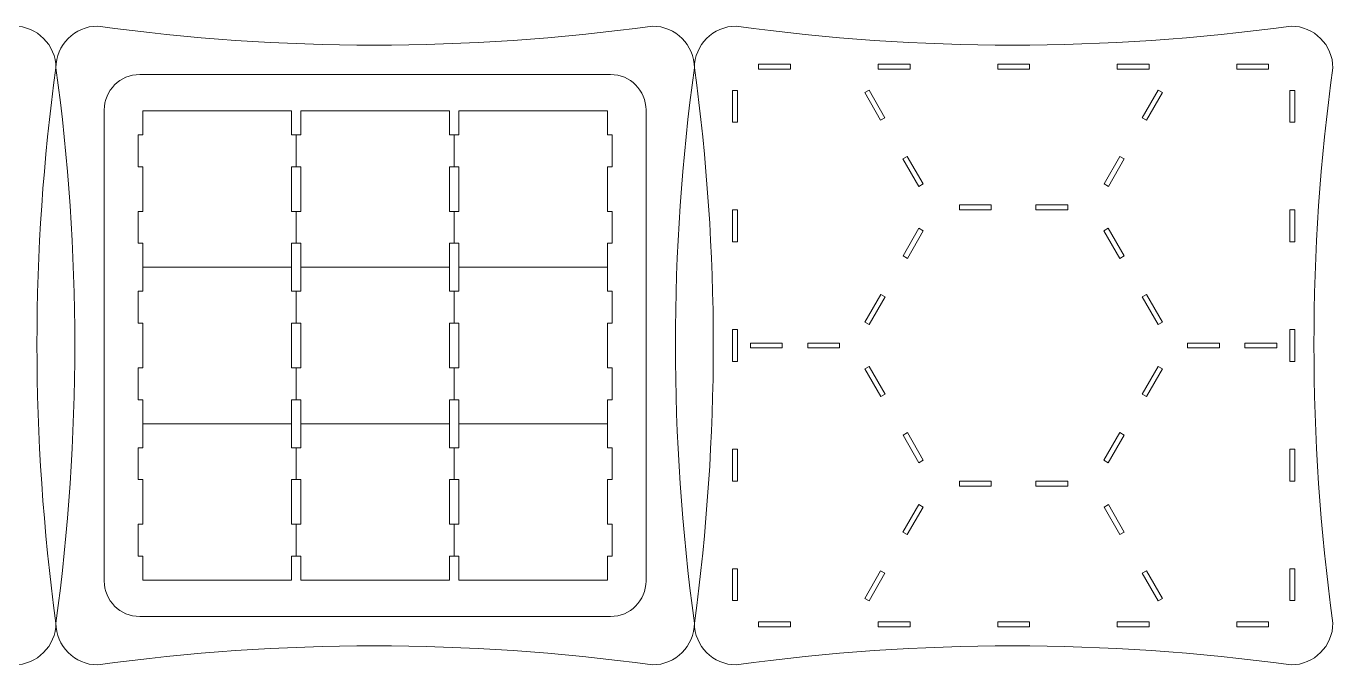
# Model space of a CAD drawing. Header units: millimetres. Extents: x -1689 to 1282, y -352 to 737.
# Drawn here: x 593 to 1207, y 437 to 737 of the extents above; entities that cross this region are included whole.
import ezdxf

# ---------------------------------------------------------------- set-up
doc = ezdxf.new("R2010")
doc.units = ezdxf.units.MM
doc.header["$MEASUREMENT"] = 0
doc.layers.add('layer 1', color=7, linetype='Continuous')

msp = doc.modelspace()

# ---------------------------------------------------------------- linework, layer by layer
at = {"layer": 'layer 1', "color": 240, "lineweight": 18}
for points, knots in [([(327.0365, 737.193), (413.274, 725.3298), (500.1807, 725.3298), (587.7557, 737.1929), (587.7557, 737.1929), (598.5574, 737.1929), (607.3949, 728.3561), (607.3964, 717.553), (607.3964, 717.553), (595.5333, 631.3161), (595.5332, 544.4103), (607.396, 456.8353), (607.396, 456.8353), (607.396, 446.0316), (598.5589, 437.194), (587.7563, 437.193), (587.7563, 437.193), (500.1812, 449.0561), (413.2751, 449.0562), (327.0379, 437.1932), (327.0379, 437.1932), (316.2343, 437.1932), (307.3964, 446.0311), (307.3964, 456.8331), (307.3964, 456.8331), (319.2596, 544.4088), (319.2596, 631.3154), (307.3964, 717.553), (307.3964, 717.553), (307.3964, 728.3549), (316.2343, 737.1929), (327.0365, 737.193)], [0, 0, 0, 0, 0.11111111, 0.11111111, 0.11111111, 0.11111111, 0.22222222, 0.22222222, 0.22222222, 0.22222222, 0.33333333, 0.33333333, 0.33333333, 0.33333333, 0.44444444, 0.44444444, 0.44444444, 0.44444444, 0.55555556, 0.55555556, 0.55555556, 0.55555556, 0.66666667, 0.66666667, 0.66666667, 0.66666667, 0.77777778, 0.77777778, 0.77777778, 0.77777778, 1, 1, 1, 1]), ([(627.0362, 737.193), (713.2738, 725.3298), (800.1804, 725.3298), (887.7554, 737.1929), (887.7554, 737.1929), (898.5572, 737.1929), (907.3946, 728.3562), (907.3961, 717.553), (907.3961, 717.553), (895.533, 631.3161), (895.5329, 544.4103), (907.3958, 456.8353), (907.3958, 456.8353), (907.3958, 446.0316), (898.5586, 437.194), (887.7561, 437.193), (887.7561, 437.193), (800.1809, 449.0561), (713.2748, 449.0562), (627.0377, 437.1932), (627.0377, 437.1932), (616.2341, 437.1932), (607.3961, 446.0312), (607.3961, 456.8331), (607.3961, 456.8331), (619.2593, 544.4088), (619.2593, 631.3154), (607.3961, 717.553), (607.3961, 717.553), (607.3961, 728.355), (616.2341, 737.1929), (627.0362, 737.193)], [0, 0, 0, 0, 0.11111111, 0.11111111, 0.11111111, 0.11111111, 0.22222222, 0.22222222, 0.22222222, 0.22222222, 0.33333333, 0.33333333, 0.33333333, 0.33333333, 0.44444444, 0.44444444, 0.44444444, 0.44444444, 0.55555556, 0.55555556, 0.55555556, 0.55555556, 0.66666667, 0.66666667, 0.66666667, 0.66666667, 0.77777778, 0.77777778, 0.77777778, 0.77777778, 1, 1, 1, 1]), ([(927.0359, 737.193), (1013.2735, 725.3298), (1100.1801, 725.3298), (1187.7551, 737.1929), (1187.7551, 737.1929), (1198.5569, 737.1929), (1207.3943, 728.3561), (1207.3958, 717.553), (1207.3958, 717.553), (1195.5327, 631.3161), (1195.5326, 544.4103), (1207.3955, 456.8352), (1207.3955, 456.8352), (1207.3955, 446.0316), (1198.5583, 437.194), (1187.7558, 437.193), (1187.7558, 437.193), (1100.1806, 449.0561), (1013.2745, 449.0562), (927.0374, 437.1932), (927.0374, 437.1932), (916.2338, 437.1932), (907.3958, 446.0311), (907.3958, 456.8331), (907.3958, 456.8331), (919.259, 544.4088), (919.259, 631.3154), (907.3958, 717.553), (907.3958, 717.553), (907.3958, 728.3549), (916.2338, 737.1929), (927.0359, 737.193)], [0, 0, 0, 0, 0.11111111, 0.11111111, 0.11111111, 0.11111111, 0.22222222, 0.22222222, 0.22222222, 0.22222222, 0.33333333, 0.33333333, 0.33333333, 0.33333333, 0.44444444, 0.44444444, 0.44444444, 0.44444444, 0.55555556, 0.55555556, 0.55555556, 0.55555556, 0.66666667, 0.66666667, 0.66666667, 0.66666667, 0.77777778, 0.77777778, 0.77777778, 0.77777778, 1, 1, 1, 1]), ([(937.5923, 717.0052), (937.5923, 717.0052), (952.5677, 717.0052), (952.5677, 717.0052), (952.5677, 717.0052), (952.5677, 717.0052), (952.5677, 719.3513), (952.5677, 719.3513), (952.5677, 719.3513), (952.5677, 719.3513), (937.5923, 719.3513), (937.5923, 719.3513), (937.5923, 719.3513), (937.5923, 719.3513), (937.5923, 717.0052), (937.5923, 717.0052)], [0, 0, 0, 0, 0.2, 0.2, 0.2, 0.2, 0.4, 0.4, 0.4, 0.4, 0.6, 0.6, 0.6, 0.6, 1, 1, 1, 1]), ([(993.7502, 717.0052), (993.7502, 717.0052), (1008.7256, 717.0052), (1008.7256, 717.0052), (1008.7256, 717.0052), (1008.7256, 717.0052), (1008.7256, 719.3513), (1008.7256, 719.3513), (1008.7256, 719.3513), (1008.7256, 719.3513), (993.7502, 719.3513), (993.7502, 719.3513), (993.7502, 719.3513), (993.7502, 719.3513), (993.7502, 717.0052), (993.7502, 717.0052)], [0, 0, 0, 0, 0.2, 0.2, 0.2, 0.2, 0.4, 0.4, 0.4, 0.4, 0.6, 0.6, 0.6, 0.6, 1, 1, 1, 1]), ([(1049.9081, 717.0052), (1049.9081, 717.0052), (1064.8836, 717.0052), (1064.8836, 717.0052), (1064.8836, 717.0052), (1064.8836, 717.0052), (1064.8836, 719.3513), (1064.8836, 719.3513), (1064.8836, 719.3513), (1064.8836, 719.3513), (1049.9081, 719.3513), (1049.9081, 719.3513), (1049.9081, 719.3513), (1049.9081, 719.3513), (1049.9081, 717.0052), (1049.9081, 717.0052)], [0, 0, 0, 0, 0.2, 0.2, 0.2, 0.2, 0.4, 0.4, 0.4, 0.4, 0.6, 0.6, 0.6, 0.6, 1, 1, 1, 1]), ([(1106.0661, 717.0052), (1106.0661, 717.0052), (1121.0415, 717.0052), (1121.0415, 717.0052), (1121.0415, 717.0052), (1121.0415, 717.0052), (1121.0415, 719.3513), (1121.0415, 719.3513), (1121.0415, 719.3513), (1121.0415, 719.3513), (1106.0661, 719.3513), (1106.0661, 719.3513), (1106.0661, 719.3513), (1106.0661, 719.3513), (1106.0661, 717.0052), (1106.0661, 717.0052)], [0, 0, 0, 0, 0.2, 0.2, 0.2, 0.2, 0.4, 0.4, 0.4, 0.4, 0.6, 0.6, 0.6, 0.6, 1, 1, 1, 1]), ([(1162.224, 717.0052), (1162.224, 717.0052), (1177.1994, 717.0052), (1177.1994, 717.0052), (1177.1994, 717.0052), (1177.1994, 717.0052), (1177.1994, 719.3513), (1177.1994, 719.3513), (1177.1994, 719.3513), (1177.1994, 719.3513), (1162.224, 719.3513), (1162.224, 719.3513), (1162.224, 719.3513), (1162.224, 719.3513), (1162.224, 717.0052), (1162.224, 717.0052)], [0, 0, 0, 0, 0.2, 0.2, 0.2, 0.2, 0.4, 0.4, 0.4, 0.4, 0.6, 0.6, 0.6, 0.6, 1, 1, 1, 1]), ([(927.5837, 692.0212), (927.5837, 692.0212), (927.5837, 706.9966), (927.5837, 706.9966), (927.5837, 706.9966), (927.5837, 706.9966), (925.2375, 706.9966), (925.2375, 706.9966), (925.2375, 706.9966), (925.2375, 706.9966), (925.2375, 692.0212), (925.2375, 692.0212), (925.2375, 692.0212), (925.2375, 692.0212), (927.5837, 692.0212), (927.5837, 692.0212)], [0, 0, 0, 0, 0.2, 0.2, 0.2, 0.2, 0.4, 0.4, 0.4, 0.4, 0.6, 0.6, 0.6, 0.6, 1, 1, 1, 1]), ([(994.9227, 693.0084), (994.9227, 693.0084), (987.435, 705.9775), (987.435, 705.9775), (987.435, 705.9775), (987.435, 705.9775), (989.4669, 707.1504), (989.4669, 707.1504), (989.4669, 707.1504), (989.4669, 707.1504), (996.9545, 694.1814), (996.9545, 694.1814), (996.9545, 694.1814), (996.9545, 694.1814), (994.9227, 693.0084), (994.9227, 693.0084)], [0, 0, 0, 0, 0.2, 0.2, 0.2, 0.2, 0.4, 0.4, 0.4, 0.4, 0.6, 0.6, 0.6, 0.6, 1, 1, 1, 1]), ([(1119.8689, 693.0084), (1119.8689, 693.0084), (1127.3566, 705.9775), (1127.3566, 705.9775), (1127.3566, 705.9775), (1127.3566, 705.9775), (1125.3248, 707.1504), (1125.3248, 707.1504), (1125.3248, 707.1504), (1125.3248, 707.1504), (1117.8372, 694.1814), (1117.8372, 694.1814), (1117.8372, 694.1814), (1117.8372, 694.1814), (1119.8689, 693.0084), (1119.8689, 693.0084)], [0, 0, 0, 0, 0.2, 0.2, 0.2, 0.2, 0.4, 0.4, 0.4, 0.4, 0.6, 0.6, 0.6, 0.6, 1, 1, 1, 1]), ([(1189.5541, 692.0212), (1189.5541, 692.0212), (1189.5541, 706.9966), (1189.5541, 706.9966), (1189.5541, 706.9966), (1189.5541, 706.9966), (1187.208, 706.9966), (1187.208, 706.9966), (1187.208, 706.9966), (1187.208, 706.9966), (1187.208, 692.0212), (1187.208, 692.0212), (1187.208, 692.0212), (1187.208, 692.0212), (1189.5541, 692.0212), (1189.5541, 692.0212)], [0, 0, 0, 0, 0.2, 0.2, 0.2, 0.2, 0.4, 0.4, 0.4, 0.4, 0.6, 0.6, 0.6, 0.6, 1, 1, 1, 1]), ([(720.2819, 635.2143), (720.2819, 635.2143), (718.1105, 635.2143), (718.1105, 635.2143), (718.1105, 635.2143), (718.1105, 635.2143), (718.1105, 623.9327), (718.1105, 623.9327), (718.1105, 623.9327), (718.1105, 623.9327), (648.2251, 623.9327), (648.2251, 623.9327), (648.2251, 623.9327), (648.2251, 623.9327), (648.2251, 635.2143), (648.2251, 635.2143), (648.2251, 635.2143), (648.2251, 635.2143), (646.0536, 635.2143), (646.0536, 635.2143), (646.0536, 635.2143), (646.0536, 635.2143), (646.0536, 650.1896), (646.0536, 650.1896), (646.0536, 650.1896), (646.0536, 650.1896), (648.2251, 650.1896), (648.2251, 650.1896), (648.2251, 650.1896), (648.2251, 650.1896), (648.2251, 671.1553), (648.2251, 671.1553), (648.2251, 671.1553), (648.2251, 671.1553), (646.0536, 671.1553), (646.0536, 671.1553), (646.0536, 671.1553), (646.0536, 671.1553), (646.0536, 686.1306), (646.0536, 686.1306), (646.0536, 686.1306), (646.0536, 686.1306), (648.2251, 686.1307), (648.2251, 686.1307), (648.2251, 686.1307), (648.2251, 686.1307), (648.2251, 697.4123), (648.2251, 697.4123), (648.2251, 697.4123), (648.2251, 697.4123), (718.1105, 697.4123), (718.1105, 697.4123), (718.1105, 697.4123), (718.1105, 697.4123), (718.1105, 686.1306), (718.1105, 686.1306), (718.1105, 686.1306), (718.1105, 686.1306), (720.2819, 686.1307), (720.2819, 686.1307)], [0, 0, 0, 0, 0.0625, 0.0625, 0.0625, 0.0625, 0.125, 0.125, 0.125, 0.125, 0.1875, 0.1875, 0.1875, 0.1875, 0.25, 0.25, 0.25, 0.25, 0.3125, 0.3125, 0.3125, 0.3125, 0.375, 0.375, 0.375, 0.375, 0.4375, 0.4375, 0.4375, 0.4375, 0.5, 0.5, 0.5, 0.5, 0.5625, 0.5625, 0.5625, 0.5625, 0.625, 0.625, 0.625, 0.625, 0.6875, 0.6875, 0.6875, 0.6875, 0.75, 0.75, 0.75, 0.75, 0.8125, 0.8125, 0.8125, 0.8125, 0.875, 0.875, 0.875, 0.875, 1, 1, 1, 1]), ([(794.5102, 635.2143), (794.5102, 635.2143), (792.3388, 635.2143), (792.3388, 635.2143), (792.3388, 635.2143), (792.3388, 635.2143), (792.3388, 623.9327), (792.3388, 623.9327), (792.3388, 623.9327), (792.3388, 623.9327), (722.4533, 623.9327), (722.4533, 623.9327), (722.4533, 623.9327), (722.4533, 623.9327), (722.4533, 635.2143), (722.4533, 635.2143), (722.4533, 635.2143), (722.4533, 635.2143), (720.2819, 635.2143), (720.2819, 635.2143), (720.2819, 635.2143), (720.2819, 635.2143), (720.2819, 650.1896), (720.2819, 650.1896), (720.2819, 650.1896), (720.2819, 650.1896), (722.4533, 650.1896), (722.4533, 650.1896), (722.4533, 650.1896), (722.4533, 650.1896), (722.4533, 671.1553), (722.4533, 671.1553), (722.4533, 671.1553), (722.4533, 671.1553), (720.2819, 671.1553), (720.2819, 671.1553), (720.2819, 671.1553), (720.2819, 671.1553), (720.2819, 686.1306), (720.2819, 686.1306), (720.2819, 686.1306), (720.2819, 686.1306), (722.4533, 686.1307), (722.4533, 686.1307), (722.4533, 686.1307), (722.4533, 686.1307), (722.4533, 697.4123), (722.4533, 697.4123), (722.4533, 697.4123), (722.4533, 697.4123), (792.3388, 697.4123), (792.3388, 697.4123), (792.3388, 697.4123), (792.3388, 697.4123), (792.3388, 686.1306), (792.3388, 686.1306), (792.3388, 686.1306), (792.3388, 686.1306), (794.5102, 686.1307), (794.5102, 686.1307)], [0, 0, 0, 0, 0.0625, 0.0625, 0.0625, 0.0625, 0.125, 0.125, 0.125, 0.125, 0.1875, 0.1875, 0.1875, 0.1875, 0.25, 0.25, 0.25, 0.25, 0.3125, 0.3125, 0.3125, 0.3125, 0.375, 0.375, 0.375, 0.375, 0.4375, 0.4375, 0.4375, 0.4375, 0.5, 0.5, 0.5, 0.5, 0.5625, 0.5625, 0.5625, 0.5625, 0.625, 0.625, 0.625, 0.625, 0.6875, 0.6875, 0.6875, 0.6875, 0.75, 0.75, 0.75, 0.75, 0.8125, 0.8125, 0.8125, 0.8125, 0.875, 0.875, 0.875, 0.875, 1, 1, 1, 1]), ([(794.5102, 635.2143), (794.5102, 635.2143), (794.5102, 650.1896), (794.5102, 650.1896), (794.5102, 650.1896), (794.5102, 650.1896), (796.6816, 650.1896), (796.6816, 650.1896), (796.6816, 650.1896), (796.6816, 650.1896), (796.6816, 671.1553), (796.6816, 671.1553), (796.6816, 671.1553), (796.6816, 671.1553), (794.5102, 671.1553), (794.5102, 671.1553), (794.5102, 671.1553), (794.5102, 671.1553), (794.5102, 686.1306), (794.5102, 686.1306), (794.5102, 686.1306), (794.5102, 686.1306), (796.6816, 686.1307), (796.6816, 686.1307), (796.6816, 686.1307), (796.6816, 686.1307), (796.6816, 697.4123), (796.6816, 697.4123), (796.6816, 697.4123), (796.6816, 697.4123), (866.5671, 697.4123), (866.5671, 697.4123), (866.5671, 697.4123), (866.5671, 697.4123), (866.5671, 686.1306), (866.5671, 686.1306), (866.5671, 686.1306), (866.5671, 686.1306), (868.7385, 686.1307), (868.7385, 686.1307), (868.7385, 686.1307), (868.7385, 686.1307), (868.7385, 671.1553), (868.7385, 671.1553), (868.7385, 671.1553), (868.7385, 671.1553), (866.5671, 671.1553), (866.5671, 671.1553), (866.5671, 671.1553), (866.5671, 671.1553), (866.5671, 650.1896), (866.5671, 650.1896), (866.5671, 650.1896), (866.5671, 650.1896), (868.7385, 650.1896), (868.7385, 650.1896), (868.7385, 650.1896), (868.7385, 650.1896), (868.7385, 635.2143), (868.7385, 635.2143), (868.7385, 635.2143), (868.7385, 635.2143), (866.5671, 635.2143), (866.5671, 635.2143), (866.5671, 635.2143), (866.5671, 635.2143), (866.5671, 623.9327), (866.5671, 623.9327), (866.5671, 623.9327), (866.5671, 623.9327), (796.6816, 623.9327), (796.6816, 623.9327), (796.6816, 623.9327), (796.6816, 623.9327), (796.6816, 635.2143), (796.6816, 635.2143), (796.6816, 635.2143), (796.6816, 635.2143), (794.5102, 635.2143), (794.5102, 635.2143)], [0, 0, 0, 0, 0.04761905, 0.04761905, 0.04761905, 0.04761905, 0.0952381, 0.0952381, 0.0952381, 0.0952381, 0.14285714, 0.14285714, 0.14285714, 0.14285714, 0.19047619, 0.19047619, 0.19047619, 0.19047619, 0.23809524, 0.23809524, 0.23809524, 0.23809524, 0.28571429, 0.28571429, 0.28571429, 0.28571429, 0.33333333, 0.33333333, 0.33333333, 0.33333333, 0.38095238, 0.38095238, 0.38095238, 0.38095238, 0.42857143, 0.42857143, 0.42857143, 0.42857143, 0.47619048, 0.47619048, 0.47619048, 0.47619048, 0.52380952, 0.52380952, 0.52380952, 0.52380952, 0.57142857, 0.57142857, 0.57142857, 0.57142857, 0.61904762, 0.61904762, 0.61904762, 0.61904762, 0.66666667, 0.66666667, 0.66666667, 0.66666667, 0.71428571, 0.71428571, 0.71428571, 0.71428571, 0.76190476, 0.76190476, 0.76190476, 0.76190476, 0.80952381, 0.80952381, 0.80952381, 0.80952381, 0.85714286, 0.85714286, 0.85714286, 0.85714286, 0.9047619, 0.9047619, 0.9047619, 0.9047619, 1, 1, 1, 1]), ([(1012.8932, 661.8826), (1012.8932, 661.8826), (1005.4056, 674.8515), (1005.4056, 674.8515), (1005.4056, 674.8515), (1005.4056, 674.8515), (1007.4374, 676.0246), (1007.4374, 676.0246), (1007.4374, 676.0246), (1007.4374, 676.0246), (1014.9251, 663.0557), (1014.9251, 663.0557), (1014.9251, 663.0557), (1014.9251, 663.0557), (1012.8932, 661.8826), (1012.8932, 661.8826)], [0, 0, 0, 0, 0.2, 0.2, 0.2, 0.2, 0.4, 0.4, 0.4, 0.4, 0.6, 0.6, 0.6, 0.6, 1, 1, 1, 1]), ([(1101.8984, 661.8826), (1101.8984, 661.8826), (1109.3861, 674.8515), (1109.3861, 674.8515), (1109.3861, 674.8515), (1109.3861, 674.8515), (1107.3543, 676.0246), (1107.3543, 676.0246), (1107.3543, 676.0246), (1107.3543, 676.0246), (1099.8667, 663.0557), (1099.8667, 663.0557), (1099.8667, 663.0557), (1099.8667, 663.0557), (1101.8984, 661.8826), (1101.8984, 661.8826)], [0, 0, 0, 0, 0.2, 0.2, 0.2, 0.2, 0.4, 0.4, 0.4, 0.4, 0.6, 0.6, 0.6, 0.6, 1, 1, 1, 1]), ([(720.2819, 671.1553), (720.2819, 671.1553), (718.1105, 671.1553), (718.1105, 671.1553), (718.1105, 671.1553), (718.1105, 671.1553), (718.1105, 650.1896), (718.1105, 650.1896), (718.1105, 650.1896), (718.1105, 650.1896), (720.2819, 650.1896), (720.2819, 650.1896)], [0, 0, 0, 0, 0.25, 0.25, 0.25, 0.25, 0.5, 0.5, 0.5, 0.5, 1, 1, 1, 1]), ([(794.5102, 671.1553), (794.5102, 671.1553), (792.3388, 671.1553), (792.3388, 671.1553), (792.3388, 671.1553), (792.3388, 671.1553), (792.3388, 650.1896), (792.3388, 650.1896), (792.3388, 650.1896), (792.3388, 650.1896), (794.5102, 650.1896), (794.5102, 650.1896)], [0, 0, 0, 0, 0.25, 0.25, 0.25, 0.25, 0.5, 0.5, 0.5, 0.5, 1, 1, 1, 1]), ([(927.5837, 635.8633), (927.5837, 635.8633), (927.5837, 650.8387), (927.5837, 650.8387), (927.5837, 650.8387), (927.5837, 650.8387), (925.2375, 650.8387), (925.2375, 650.8387), (925.2375, 650.8387), (925.2375, 650.8387), (925.2375, 635.8633), (925.2375, 635.8633), (925.2375, 635.8633), (925.2375, 635.8633), (927.5837, 635.8633), (927.5837, 635.8633)], [0, 0, 0, 0, 0.2, 0.2, 0.2, 0.2, 0.4, 0.4, 0.4, 0.4, 0.6, 0.6, 0.6, 0.6, 1, 1, 1, 1]), ([(1031.9376, 650.9135), (1031.9376, 650.9135), (1046.9129, 650.9135), (1046.9129, 650.9135), (1046.9129, 650.9135), (1046.9129, 650.9135), (1046.9129, 653.2597), (1046.9129, 653.2597), (1046.9129, 653.2597), (1046.9129, 653.2597), (1031.9376, 653.2597), (1031.9376, 653.2597), (1031.9376, 653.2597), (1031.9376, 653.2597), (1031.9376, 650.9135), (1031.9376, 650.9135)], [0, 0, 0, 0, 0.2, 0.2, 0.2, 0.2, 0.4, 0.4, 0.4, 0.4, 0.6, 0.6, 0.6, 0.6, 1, 1, 1, 1]), ([(1067.8786, 650.9135), (1067.8786, 650.9135), (1082.854, 650.9135), (1082.854, 650.9135), (1082.854, 650.9135), (1082.854, 650.9135), (1082.8539, 653.2597), (1082.8539, 653.2597), (1082.8539, 653.2597), (1082.8539, 653.2597), (1067.8786, 653.2597), (1067.8786, 653.2597), (1067.8786, 653.2597), (1067.8786, 653.2597), (1067.8786, 650.9135), (1067.8786, 650.9135)], [0, 0, 0, 0, 0.2, 0.2, 0.2, 0.2, 0.4, 0.4, 0.4, 0.4, 0.6, 0.6, 0.6, 0.6, 1, 1, 1, 1]), ([(1189.5541, 635.8633), (1189.5541, 635.8633), (1189.5541, 650.8387), (1189.5541, 650.8387), (1189.5541, 650.8387), (1189.5541, 650.8387), (1187.208, 650.8387), (1187.208, 650.8387), (1187.208, 650.8387), (1187.208, 650.8387), (1187.208, 635.8633), (1187.208, 635.8633), (1187.208, 635.8633), (1187.208, 635.8633), (1189.5541, 635.8633), (1189.5541, 635.8633)], [0, 0, 0, 0, 0.2, 0.2, 0.2, 0.2, 0.4, 0.4, 0.4, 0.4, 0.6, 0.6, 0.6, 0.6, 1, 1, 1, 1]), ([(1007.4536, 628.1316), (1007.4536, 628.1316), (1014.9413, 641.1007), (1014.9413, 641.1007), (1014.9413, 641.1007), (1014.9413, 641.1007), (1012.9095, 642.2737), (1012.9095, 642.2737), (1012.9095, 642.2737), (1012.9095, 642.2737), (1005.4217, 629.3047), (1005.4217, 629.3047), (1005.4217, 629.3047), (1005.4217, 629.3047), (1007.4536, 628.1316), (1007.4536, 628.1316)], [0, 0, 0, 0, 0.2, 0.2, 0.2, 0.2, 0.4, 0.4, 0.4, 0.4, 0.6, 0.6, 0.6, 0.6, 1, 1, 1, 1]), ([(1109.3699, 629.3047), (1109.3699, 629.3047), (1101.8822, 642.2738), (1101.8822, 642.2738), (1101.8822, 642.2738), (1101.8822, 642.2738), (1099.8504, 641.1006), (1099.8504, 641.1006), (1099.8504, 641.1006), (1099.8504, 641.1006), (1107.3381, 628.1316), (1107.3381, 628.1316), (1107.3381, 628.1316), (1107.3381, 628.1316), (1109.3699, 629.3047), (1109.3699, 629.3047)], [0, 0, 0, 0, 0.2, 0.2, 0.2, 0.2, 0.4, 0.4, 0.4, 0.4, 0.6, 0.6, 0.6, 0.6, 1, 1, 1, 1]), ([(720.2819, 561.7347), (720.2819, 561.7347), (718.1105, 561.7347), (718.1105, 561.7347), (718.1105, 561.7347), (718.1105, 561.7347), (718.1105, 550.4532), (718.1105, 550.4532), (718.1105, 550.4532), (718.1105, 550.4532), (648.2251, 550.4532), (648.2251, 550.4532), (648.2251, 550.4532), (648.2251, 550.4532), (648.2251, 561.7347), (648.2251, 561.7347), (648.2251, 561.7347), (648.2251, 561.7347), (646.0536, 561.7347), (646.0536, 561.7347), (646.0536, 561.7347), (646.0536, 561.7347), (646.0536, 576.7101), (646.0536, 576.7101), (646.0536, 576.7101), (646.0536, 576.7101), (648.2251, 576.7101), (648.2251, 576.7101), (648.2251, 576.7101), (648.2251, 576.7101), (648.2251, 597.6757), (648.2251, 597.6757), (648.2251, 597.6757), (648.2251, 597.6757), (646.0536, 597.6757), (646.0536, 597.6757), (646.0536, 597.6757), (646.0536, 597.6757), (646.0536, 612.6511), (646.0536, 612.6511), (646.0536, 612.6511), (646.0536, 612.6511), (648.2251, 612.6512), (648.2251, 612.6512), (648.2251, 612.6512), (648.2251, 612.6512), (648.2251, 623.9327), (648.2251, 623.9327)], [0, 0, 0, 0, 0.07692308, 0.07692308, 0.07692308, 0.07692308, 0.15384615, 0.15384615, 0.15384615, 0.15384615, 0.23076923, 0.23076923, 0.23076923, 0.23076923, 0.30769231, 0.30769231, 0.30769231, 0.30769231, 0.38461538, 0.38461538, 0.38461538, 0.38461538, 0.46153846, 0.46153846, 0.46153846, 0.46153846, 0.53846154, 0.53846154, 0.53846154, 0.53846154, 0.61538462, 0.61538462, 0.61538462, 0.61538462, 0.69230769, 0.69230769, 0.69230769, 0.69230769, 0.76923077, 0.76923077, 0.76923077, 0.76923077, 0.84615385, 0.84615385, 0.84615385, 0.84615385, 1, 1, 1, 1]), ([(718.1105, 623.9327), (718.1105, 623.9327), (718.1105, 612.6511), (718.1105, 612.6511), (718.1105, 612.6511), (718.1105, 612.6511), (720.2819, 612.6512), (720.2819, 612.6512)], [0, 0, 0, 0, 0.33333333, 0.33333333, 0.33333333, 0.33333333, 1, 1, 1, 1]), ([(794.5102, 561.7347), (794.5102, 561.7347), (792.3388, 561.7347), (792.3388, 561.7347), (792.3388, 561.7347), (792.3388, 561.7347), (792.3388, 550.4532), (792.3388, 550.4532), (792.3388, 550.4532), (792.3388, 550.4532), (722.4533, 550.4532), (722.4533, 550.4532), (722.4533, 550.4532), (722.4533, 550.4532), (722.4533, 561.7347), (722.4533, 561.7347), (722.4533, 561.7347), (722.4533, 561.7347), (720.2819, 561.7347), (720.2819, 561.7347), (720.2819, 561.7347), (720.2819, 561.7347), (720.2819, 576.7101), (720.2819, 576.7101), (720.2819, 576.7101), (720.2819, 576.7101), (722.4533, 576.7101), (722.4533, 576.7101), (722.4533, 576.7101), (722.4533, 576.7101), (722.4533, 597.6757), (722.4533, 597.6757), (722.4533, 597.6757), (722.4533, 597.6757), (720.2819, 597.6757), (720.2819, 597.6757), (720.2819, 597.6757), (720.2819, 597.6757), (720.2819, 612.6511), (720.2819, 612.6511), (720.2819, 612.6511), (720.2819, 612.6511), (722.4533, 612.6512), (722.4533, 612.6512), (722.4533, 612.6512), (722.4533, 612.6512), (722.4533, 623.9327), (722.4533, 623.9327)], [0, 0, 0, 0, 0.07692308, 0.07692308, 0.07692308, 0.07692308, 0.15384615, 0.15384615, 0.15384615, 0.15384615, 0.23076923, 0.23076923, 0.23076923, 0.23076923, 0.30769231, 0.30769231, 0.30769231, 0.30769231, 0.38461538, 0.38461538, 0.38461538, 0.38461538, 0.46153846, 0.46153846, 0.46153846, 0.46153846, 0.53846154, 0.53846154, 0.53846154, 0.53846154, 0.61538462, 0.61538462, 0.61538462, 0.61538462, 0.69230769, 0.69230769, 0.69230769, 0.69230769, 0.76923077, 0.76923077, 0.76923077, 0.76923077, 0.84615385, 0.84615385, 0.84615385, 0.84615385, 1, 1, 1, 1]), ([(792.3388, 623.9327), (792.3388, 623.9327), (792.3388, 612.6511), (792.3388, 612.6511), (792.3388, 612.6511), (792.3388, 612.6511), (794.5102, 612.6512), (794.5102, 612.6512)], [0, 0, 0, 0, 0.33333333, 0.33333333, 0.33333333, 0.33333333, 1, 1, 1, 1]), ([(866.5671, 623.9327), (866.5671, 623.9327), (866.5671, 612.6511), (866.5671, 612.6511), (866.5671, 612.6511), (866.5671, 612.6511), (868.7385, 612.6512), (868.7385, 612.6512), (868.7385, 612.6512), (868.7385, 612.6512), (868.7385, 597.6757), (868.7385, 597.6757), (868.7385, 597.6757), (868.7385, 597.6757), (866.5671, 597.6757), (866.5671, 597.6757), (866.5671, 597.6757), (866.5671, 597.6757), (866.5671, 576.7101), (866.5671, 576.7101), (866.5671, 576.7101), (866.5671, 576.7101), (868.7385, 576.7101), (868.7385, 576.7101), (868.7385, 576.7101), (868.7385, 576.7101), (868.7385, 561.7347), (868.7385, 561.7347), (868.7385, 561.7347), (868.7385, 561.7347), (866.5671, 561.7347), (866.5671, 561.7347), (866.5671, 561.7347), (866.5671, 561.7347), (866.5671, 550.4532), (866.5671, 550.4532), (866.5671, 550.4532), (866.5671, 550.4532), (796.6816, 550.4532), (796.6816, 550.4532), (796.6816, 550.4532), (796.6816, 550.4532), (796.6816, 561.7347), (796.6816, 561.7347), (796.6816, 561.7347), (796.6816, 561.7347), (794.5102, 561.7347), (794.5102, 561.7347), (794.5102, 561.7347), (794.5102, 561.7347), (794.5102, 576.7101), (794.5102, 576.7101), (794.5102, 576.7101), (794.5102, 576.7101), (796.6816, 576.7101), (796.6816, 576.7101), (796.6816, 576.7101), (796.6816, 576.7101), (796.6816, 597.6757), (796.6816, 597.6757), (796.6816, 597.6757), (796.6816, 597.6757), (794.5102, 597.6757), (794.5102, 597.6757), (794.5102, 597.6757), (794.5102, 597.6757), (794.5102, 612.6511), (794.5102, 612.6511), (794.5102, 612.6511), (794.5102, 612.6511), (796.6816, 612.6512), (796.6816, 612.6512), (796.6816, 612.6512), (796.6816, 612.6512), (796.6816, 623.9327), (796.6816, 623.9327)], [0, 0, 0, 0, 0.05, 0.05, 0.05, 0.05, 0.1, 0.1, 0.1, 0.1, 0.15, 0.15, 0.15, 0.15, 0.2, 0.2, 0.2, 0.2, 0.25, 0.25, 0.25, 0.25, 0.3, 0.3, 0.3, 0.3, 0.35, 0.35, 0.35, 0.35, 0.4, 0.4, 0.4, 0.4, 0.45, 0.45, 0.45, 0.45, 0.5, 0.5, 0.5, 0.5, 0.55, 0.55, 0.55, 0.55, 0.6, 0.6, 0.6, 0.6, 0.65, 0.65, 0.65, 0.65, 0.7, 0.7, 0.7, 0.7, 0.75, 0.75, 0.75, 0.75, 0.8, 0.8, 0.8, 0.8, 0.85, 0.85, 0.85, 0.85, 0.9, 0.9, 0.9, 0.9, 1, 1, 1, 1]), ([(989.4831, 597.0059), (989.4831, 597.0059), (996.9708, 609.9748), (996.9708, 609.9748), (996.9708, 609.9748), (996.9708, 609.9748), (994.939, 611.1479), (994.939, 611.1479), (994.939, 611.1479), (994.939, 611.1479), (987.4513, 598.1789), (987.4513, 598.1789), (987.4513, 598.1789), (987.4513, 598.1789), (989.4831, 597.0059), (989.4831, 597.0059)], [0, 0, 0, 0, 0.2, 0.2, 0.2, 0.2, 0.4, 0.4, 0.4, 0.4, 0.6, 0.6, 0.6, 0.6, 1, 1, 1, 1]), ([(1127.3404, 598.1789), (1127.3404, 598.1789), (1119.8527, 611.1479), (1119.8527, 611.1479), (1119.8527, 611.1479), (1119.8527, 611.1479), (1117.8209, 609.9748), (1117.8209, 609.9748), (1117.8209, 609.9748), (1117.8209, 609.9748), (1125.3086, 597.0059), (1125.3086, 597.0059), (1125.3086, 597.0059), (1125.3086, 597.0059), (1127.3404, 598.1789), (1127.3404, 598.1789)], [0, 0, 0, 0, 0.2, 0.2, 0.2, 0.2, 0.4, 0.4, 0.4, 0.4, 0.6, 0.6, 0.6, 0.6, 1, 1, 1, 1]), ([(720.2819, 597.6757), (720.2819, 597.6757), (718.1105, 597.6757), (718.1105, 597.6757), (718.1105, 597.6757), (718.1105, 597.6757), (718.1105, 576.7101), (718.1105, 576.7101), (718.1105, 576.7101), (718.1105, 576.7101), (720.2819, 576.7101), (720.2819, 576.7101)], [0, 0, 0, 0, 0.25, 0.25, 0.25, 0.25, 0.5, 0.5, 0.5, 0.5, 1, 1, 1, 1]), ([(794.5102, 597.6757), (794.5102, 597.6757), (792.3388, 597.6757), (792.3388, 597.6757), (792.3388, 597.6757), (792.3388, 597.6757), (792.3388, 576.7101), (792.3388, 576.7101), (792.3388, 576.7101), (792.3388, 576.7101), (794.5102, 576.7101), (794.5102, 576.7101)], [0, 0, 0, 0, 0.25, 0.25, 0.25, 0.25, 0.5, 0.5, 0.5, 0.5, 1, 1, 1, 1]), ([(927.5837, 579.7053), (927.5837, 579.7053), (927.5837, 594.6808), (927.5837, 594.6808), (927.5837, 594.6808), (927.5837, 594.6808), (925.2375, 594.6808), (925.2375, 594.6808), (925.2375, 594.6808), (925.2375, 594.6808), (925.2375, 579.7053), (925.2375, 579.7053), (925.2375, 579.7053), (925.2375, 579.7053), (927.5837, 579.7053), (927.5837, 579.7053)], [0, 0, 0, 0, 0.2, 0.2, 0.2, 0.2, 0.4, 0.4, 0.4, 0.4, 0.6, 0.6, 0.6, 0.6, 1, 1, 1, 1]), ([(1189.5541, 579.7053), (1189.5541, 579.7053), (1189.5541, 594.6808), (1189.5541, 594.6808), (1189.5541, 594.6808), (1189.5541, 594.6808), (1187.208, 594.6808), (1187.208, 594.6808), (1187.208, 594.6808), (1187.208, 594.6808), (1187.208, 579.7053), (1187.208, 579.7053), (1187.208, 579.7053), (1187.208, 579.7053), (1189.5541, 579.7053), (1189.5541, 579.7053)], [0, 0, 0, 0, 0.2, 0.2, 0.2, 0.2, 0.4, 0.4, 0.4, 0.4, 0.6, 0.6, 0.6, 0.6, 1, 1, 1, 1]), ([(933.7219, 586.02), (933.7219, 586.02), (948.6966, 586.02), (948.6966, 586.02), (948.6966, 586.02), (948.6966, 586.02), (948.6966, 588.3661), (948.6966, 588.3661), (948.6966, 588.3661), (948.6966, 588.3661), (933.7219, 588.3661), (933.7219, 588.3661), (933.7219, 588.3661), (933.7219, 588.3661), (933.7219, 586.02), (933.7219, 586.02)], [0, 0, 0, 0, 0.2, 0.2, 0.2, 0.2, 0.4, 0.4, 0.4, 0.4, 0.6, 0.6, 0.6, 0.6, 1, 1, 1, 1]), ([(960.6777, 586.02), (960.6777, 586.02), (975.6525, 586.02), (975.6525, 586.02), (975.6525, 586.02), (975.6525, 586.02), (975.6525, 588.3661), (975.6525, 588.3661), (975.6525, 588.3661), (975.6525, 588.3661), (960.6777, 588.3661), (960.6777, 588.3661), (960.6777, 588.3661), (960.6777, 588.3661), (960.6777, 586.02), (960.6777, 586.02)], [0, 0, 0, 0, 0.2, 0.2, 0.2, 0.2, 0.4, 0.4, 0.4, 0.4, 0.6, 0.6, 0.6, 0.6, 1, 1, 1, 1]), ([(1139.1391, 586.02), (1139.1391, 586.02), (1154.1138, 586.02), (1154.1138, 586.02), (1154.1138, 586.02), (1154.1138, 586.02), (1154.1138, 588.3661), (1154.1138, 588.3661), (1154.1138, 588.3661), (1154.1138, 588.3661), (1139.1391, 588.3661), (1139.1391, 588.3661), (1139.1391, 588.3661), (1139.1391, 588.3661), (1139.1391, 586.02), (1139.1391, 586.02)], [0, 0, 0, 0, 0.2, 0.2, 0.2, 0.2, 0.4, 0.4, 0.4, 0.4, 0.6, 0.6, 0.6, 0.6, 1, 1, 1, 1]), ([(1166.0949, 586.02), (1166.0949, 586.02), (1181.0697, 586.02), (1181.0697, 586.02), (1181.0697, 586.02), (1181.0697, 586.02), (1181.0697, 588.3661), (1181.0697, 588.3661), (1181.0697, 588.3661), (1181.0697, 588.3661), (1166.0949, 588.3661), (1166.0949, 588.3661), (1166.0949, 588.3661), (1166.0949, 588.3661), (1166.0949, 586.02), (1166.0949, 586.02)], [0, 0, 0, 0, 0.2, 0.2, 0.2, 0.2, 0.4, 0.4, 0.4, 0.4, 0.6, 0.6, 0.6, 0.6, 1, 1, 1, 1]), ([(996.9709, 564.4111), (996.9709, 564.4111), (989.4832, 577.3802), (989.4832, 577.3802), (989.4832, 577.3802), (989.4832, 577.3802), (987.4514, 576.207), (987.4514, 576.207), (987.4514, 576.207), (987.4514, 576.207), (994.939, 563.238), (994.939, 563.238), (994.939, 563.238), (994.939, 563.238), (996.9709, 564.4111), (996.9709, 564.4111)], [0, 0, 0, 0, 0.2, 0.2, 0.2, 0.2, 0.4, 0.4, 0.4, 0.4, 0.6, 0.6, 0.6, 0.6, 1, 1, 1, 1]), ([(1119.8526, 563.238), (1119.8526, 563.238), (1127.3404, 576.2071), (1127.3404, 576.2071), (1127.3404, 576.2071), (1127.3404, 576.2071), (1125.3085, 577.3802), (1125.3085, 577.3802), (1125.3085, 577.3802), (1125.3085, 577.3802), (1117.8208, 564.4111), (1117.8208, 564.4111), (1117.8208, 564.4111), (1117.8208, 564.4111), (1119.8526, 563.238), (1119.8526, 563.238)], [0, 0, 0, 0, 0.2, 0.2, 0.2, 0.2, 0.4, 0.4, 0.4, 0.4, 0.6, 0.6, 0.6, 0.6, 1, 1, 1, 1]), ([(718.1105, 550.4533), (718.1105, 550.4533), (718.1105, 539.1716), (718.1105, 539.1716), (718.1105, 539.1716), (718.1105, 539.1716), (720.2819, 539.1717), (720.2819, 539.1717), (720.2819, 539.1717), (720.2819, 539.1717), (720.2819, 524.1962), (720.2819, 524.1962), (720.2819, 524.1962), (720.2819, 524.1962), (718.1105, 524.1962), (718.1105, 524.1962), (718.1105, 524.1962), (718.1105, 524.1962), (718.1105, 503.2306), (718.1105, 503.2306), (718.1105, 503.2306), (718.1105, 503.2306), (720.2819, 503.2306), (720.2819, 503.2306), (720.2819, 503.2306), (720.2819, 503.2306), (720.2819, 488.2552), (720.2819, 488.2552), (720.2819, 488.2552), (720.2819, 488.2552), (718.1105, 488.2552), (718.1105, 488.2552), (718.1105, 488.2552), (718.1105, 488.2552), (718.1105, 476.9737), (718.1105, 476.9737), (718.1105, 476.9737), (718.1105, 476.9737), (648.2251, 476.9737), (648.2251, 476.9737), (648.2251, 476.9737), (648.2251, 476.9737), (648.2251, 488.2552), (648.2251, 488.2552), (648.2251, 488.2552), (648.2251, 488.2552), (646.0536, 488.2552), (646.0536, 488.2552), (646.0536, 488.2552), (646.0536, 488.2552), (646.0536, 503.2306), (646.0536, 503.2306), (646.0536, 503.2306), (646.0536, 503.2306), (648.2251, 503.2306), (648.2251, 503.2306), (648.2251, 503.2306), (648.2251, 503.2306), (648.2251, 524.1962), (648.2251, 524.1962), (648.2251, 524.1962), (648.2251, 524.1962), (646.0536, 524.1962), (646.0536, 524.1962), (646.0536, 524.1962), (646.0536, 524.1962), (646.0536, 539.1716), (646.0536, 539.1716), (646.0536, 539.1716), (646.0536, 539.1716), (648.2251, 539.1717), (648.2251, 539.1717), (648.2251, 539.1717), (648.2251, 539.1717), (648.2251, 550.4533), (648.2251, 550.4533)], [0, 0, 0, 0, 0.05, 0.05, 0.05, 0.05, 0.1, 0.1, 0.1, 0.1, 0.15, 0.15, 0.15, 0.15, 0.2, 0.2, 0.2, 0.2, 0.25, 0.25, 0.25, 0.25, 0.3, 0.3, 0.3, 0.3, 0.35, 0.35, 0.35, 0.35, 0.4, 0.4, 0.4, 0.4, 0.45, 0.45, 0.45, 0.45, 0.5, 0.5, 0.5, 0.5, 0.55, 0.55, 0.55, 0.55, 0.6, 0.6, 0.6, 0.6, 0.65, 0.65, 0.65, 0.65, 0.7, 0.7, 0.7, 0.7, 0.75, 0.75, 0.75, 0.75, 0.8, 0.8, 0.8, 0.8, 0.85, 0.85, 0.85, 0.85, 0.9, 0.9, 0.9, 0.9, 1, 1, 1, 1]), ([(720.2819, 539.1716), (720.2819, 539.1716), (722.4533, 539.1717), (722.4533, 539.1717), (722.4533, 539.1717), (722.4533, 539.1717), (722.4533, 550.4533), (722.4533, 550.4533)], [0, 0, 0, 0, 0.33333333, 0.33333333, 0.33333333, 0.33333333, 1, 1, 1, 1]), ([(792.3388, 550.4533), (792.3388, 550.4533), (792.3388, 539.1716), (792.3388, 539.1716), (792.3388, 539.1716), (792.3388, 539.1716), (794.5102, 539.1717), (794.5102, 539.1717)], [0, 0, 0, 0, 0.33333333, 0.33333333, 0.33333333, 0.33333333, 1, 1, 1, 1]), ([(866.5671, 550.4533), (866.5671, 550.4533), (866.5671, 539.1716), (866.5671, 539.1716), (866.5671, 539.1716), (866.5671, 539.1716), (868.7385, 539.1717), (868.7385, 539.1717), (868.7385, 539.1717), (868.7385, 539.1717), (868.7385, 524.1962), (868.7385, 524.1962), (868.7385, 524.1962), (868.7385, 524.1962), (866.5671, 524.1962), (866.5671, 524.1962), (866.5671, 524.1962), (866.5671, 524.1962), (866.5671, 503.2306), (866.5671, 503.2306), (866.5671, 503.2306), (866.5671, 503.2306), (868.7385, 503.2306), (868.7385, 503.2306), (868.7385, 503.2306), (868.7385, 503.2306), (868.7385, 488.2552), (868.7385, 488.2552), (868.7385, 488.2552), (868.7385, 488.2552), (866.5671, 488.2552), (866.5671, 488.2552), (866.5671, 488.2552), (866.5671, 488.2552), (866.5671, 476.9737), (866.5671, 476.9737), (866.5671, 476.9737), (866.5671, 476.9737), (796.6816, 476.9737), (796.6816, 476.9737), (796.6816, 476.9737), (796.6816, 476.9737), (796.6816, 488.2552), (796.6816, 488.2552), (796.6816, 488.2552), (796.6816, 488.2552), (794.5102, 488.2552), (794.5102, 488.2552), (794.5102, 488.2552), (794.5102, 488.2552), (794.5102, 503.2306), (794.5102, 503.2306), (794.5102, 503.2306), (794.5102, 503.2306), (796.6816, 503.2306), (796.6816, 503.2306), (796.6816, 503.2306), (796.6816, 503.2306), (796.6816, 524.1962), (796.6816, 524.1962), (796.6816, 524.1962), (796.6816, 524.1962), (794.5102, 524.1962), (794.5102, 524.1962), (794.5102, 524.1962), (794.5102, 524.1962), (794.5102, 539.1716), (794.5102, 539.1716), (794.5102, 539.1716), (794.5102, 539.1716), (796.6816, 539.1717), (796.6816, 539.1717), (796.6816, 539.1717), (796.6816, 539.1717), (796.6816, 550.4533), (796.6816, 550.4533)], [0, 0, 0, 0, 0.05, 0.05, 0.05, 0.05, 0.1, 0.1, 0.1, 0.1, 0.15, 0.15, 0.15, 0.15, 0.2, 0.2, 0.2, 0.2, 0.25, 0.25, 0.25, 0.25, 0.3, 0.3, 0.3, 0.3, 0.35, 0.35, 0.35, 0.35, 0.4, 0.4, 0.4, 0.4, 0.45, 0.45, 0.45, 0.45, 0.5, 0.5, 0.5, 0.5, 0.55, 0.55, 0.55, 0.55, 0.6, 0.6, 0.6, 0.6, 0.65, 0.65, 0.65, 0.65, 0.7, 0.7, 0.7, 0.7, 0.75, 0.75, 0.75, 0.75, 0.8, 0.8, 0.8, 0.8, 0.85, 0.85, 0.85, 0.85, 0.9, 0.9, 0.9, 0.9, 1, 1, 1, 1]), ([(1014.9413, 533.2853), (1014.9413, 533.2853), (1007.4537, 546.2543), (1007.4537, 546.2543), (1007.4537, 546.2543), (1007.4537, 546.2543), (1005.4218, 545.0812), (1005.4218, 545.0812), (1005.4218, 545.0812), (1005.4218, 545.0812), (1012.9096, 532.1123), (1012.9096, 532.1123), (1012.9096, 532.1123), (1012.9096, 532.1123), (1014.9413, 533.2853), (1014.9413, 533.2853)], [0, 0, 0, 0, 0.2, 0.2, 0.2, 0.2, 0.4, 0.4, 0.4, 0.4, 0.6, 0.6, 0.6, 0.6, 1, 1, 1, 1]), ([(1101.8821, 532.1123), (1101.8821, 532.1123), (1109.3698, 545.0812), (1109.3698, 545.0812), (1109.3698, 545.0812), (1109.3698, 545.0812), (1107.338, 546.2543), (1107.338, 546.2543), (1107.338, 546.2543), (1107.338, 546.2543), (1099.8504, 533.2853), (1099.8504, 533.2853), (1099.8504, 533.2853), (1099.8504, 533.2853), (1101.8821, 532.1123), (1101.8821, 532.1123)], [0, 0, 0, 0, 0.2, 0.2, 0.2, 0.2, 0.4, 0.4, 0.4, 0.4, 0.6, 0.6, 0.6, 0.6, 1, 1, 1, 1]), ([(927.5837, 523.5474), (927.5837, 523.5474), (927.5837, 538.5228), (927.5837, 538.5228), (927.5837, 538.5228), (927.5837, 538.5228), (925.2375, 538.5228), (925.2375, 538.5228), (925.2375, 538.5228), (925.2375, 538.5228), (925.2375, 523.5474), (925.2375, 523.5474), (925.2375, 523.5474), (925.2375, 523.5474), (927.5837, 523.5474), (927.5837, 523.5474)], [0, 0, 0, 0, 0.2, 0.2, 0.2, 0.2, 0.4, 0.4, 0.4, 0.4, 0.6, 0.6, 0.6, 0.6, 1, 1, 1, 1]), ([(1189.5541, 523.5474), (1189.5541, 523.5474), (1189.5541, 538.5228), (1189.5541, 538.5228), (1189.5541, 538.5228), (1189.5541, 538.5228), (1187.208, 538.5228), (1187.208, 538.5228), (1187.208, 538.5228), (1187.208, 538.5228), (1187.208, 523.5474), (1187.208, 523.5474), (1187.208, 523.5474), (1187.208, 523.5474), (1189.5541, 523.5474), (1189.5541, 523.5474)], [0, 0, 0, 0, 0.2, 0.2, 0.2, 0.2, 0.4, 0.4, 0.4, 0.4, 0.6, 0.6, 0.6, 0.6, 1, 1, 1, 1]), ([(720.2819, 503.2306), (720.2819, 503.2306), (722.4533, 503.2306), (722.4533, 503.2306), (722.4533, 503.2306), (722.4533, 503.2306), (722.4533, 524.1962), (722.4533, 524.1962), (722.4533, 524.1962), (722.4533, 524.1962), (720.2819, 524.1962), (720.2819, 524.1962)], [0, 0, 0, 0, 0.25, 0.25, 0.25, 0.25, 0.5, 0.5, 0.5, 0.5, 1, 1, 1, 1]), ([(794.5102, 524.1962), (794.5102, 524.1962), (792.3388, 524.1962), (792.3388, 524.1962), (792.3388, 524.1962), (792.3388, 524.1962), (792.3388, 503.2306), (792.3388, 503.2306), (792.3388, 503.2306), (792.3388, 503.2306), (794.5102, 503.2306), (794.5102, 503.2306)], [0, 0, 0, 0, 0.25, 0.25, 0.25, 0.25, 0.5, 0.5, 0.5, 0.5, 1, 1, 1, 1]), ([(1031.9376, 521.1264), (1031.9376, 521.1264), (1046.9129, 521.1264), (1046.9129, 521.1264), (1046.9129, 521.1264), (1046.9129, 521.1264), (1046.9129, 523.4725), (1046.9129, 523.4725), (1046.9129, 523.4725), (1046.9129, 523.4725), (1031.9376, 523.4725), (1031.9376, 523.4725), (1031.9376, 523.4725), (1031.9376, 523.4725), (1031.9376, 521.1264), (1031.9376, 521.1264)], [0, 0, 0, 0, 0.2, 0.2, 0.2, 0.2, 0.4, 0.4, 0.4, 0.4, 0.6, 0.6, 0.6, 0.6, 1, 1, 1, 1]), ([(1067.8786, 521.1264), (1067.8786, 521.1264), (1082.854, 521.1264), (1082.854, 521.1264), (1082.854, 521.1264), (1082.854, 521.1264), (1082.8539, 523.4725), (1082.8539, 523.4725), (1082.8539, 523.4725), (1082.8539, 523.4725), (1067.8786, 523.4725), (1067.8786, 523.4725), (1067.8786, 523.4725), (1067.8786, 523.4725), (1067.8786, 521.1264), (1067.8786, 521.1264)], [0, 0, 0, 0, 0.2, 0.2, 0.2, 0.2, 0.4, 0.4, 0.4, 0.4, 0.6, 0.6, 0.6, 0.6, 1, 1, 1, 1]), ([(1007.4373, 498.3614), (1007.4373, 498.3614), (1014.925, 511.3306), (1014.925, 511.3306), (1014.925, 511.3306), (1014.925, 511.3306), (1012.8931, 512.5035), (1012.8931, 512.5035), (1012.8931, 512.5035), (1012.8931, 512.5035), (1005.4055, 499.5345), (1005.4055, 499.5345), (1005.4055, 499.5345), (1005.4055, 499.5345), (1007.4373, 498.3614), (1007.4373, 498.3614)], [0, 0, 0, 0, 0.2, 0.2, 0.2, 0.2, 0.4, 0.4, 0.4, 0.4, 0.6, 0.6, 0.6, 0.6, 1, 1, 1, 1]), ([(1107.3544, 498.3614), (1107.3544, 498.3614), (1099.8667, 511.3306), (1099.8667, 511.3306), (1099.8667, 511.3306), (1099.8667, 511.3306), (1101.8986, 512.5035), (1101.8986, 512.5035), (1101.8986, 512.5035), (1101.8986, 512.5035), (1109.3862, 499.5345), (1109.3862, 499.5345), (1109.3862, 499.5345), (1109.3862, 499.5345), (1107.3544, 498.3614), (1107.3544, 498.3614)], [0, 0, 0, 0, 0.2, 0.2, 0.2, 0.2, 0.4, 0.4, 0.4, 0.4, 0.6, 0.6, 0.6, 0.6, 1, 1, 1, 1]), ([(794.5102, 488.2552), (794.5102, 488.2552), (792.3388, 488.2552), (792.3388, 488.2552), (792.3388, 488.2552), (792.3388, 488.2552), (792.3388, 476.9737), (792.3388, 476.9737), (792.3388, 476.9737), (792.3388, 476.9737), (722.4533, 476.9737), (722.4533, 476.9737), (722.4533, 476.9737), (722.4533, 476.9737), (722.4533, 488.2552), (722.4533, 488.2552), (722.4533, 488.2552), (722.4533, 488.2552), (720.2819, 488.2552), (720.2819, 488.2552)], [0, 0, 0, 0, 0.16666667, 0.16666667, 0.16666667, 0.16666667, 0.33333333, 0.33333333, 0.33333333, 0.33333333, 0.5, 0.5, 0.5, 0.5, 0.66666667, 0.66666667, 0.66666667, 0.66666667, 1, 1, 1, 1]), ([(927.5837, 467.3895), (927.5837, 467.3895), (927.5837, 482.3649), (927.5837, 482.3649), (927.5837, 482.3649), (927.5837, 482.3649), (925.2375, 482.3649), (925.2375, 482.3649), (925.2375, 482.3649), (925.2375, 482.3649), (925.2375, 467.3895), (925.2375, 467.3895), (925.2375, 467.3895), (925.2375, 467.3895), (927.5837, 467.3895), (927.5837, 467.3895)], [0, 0, 0, 0, 0.2, 0.2, 0.2, 0.2, 0.4, 0.4, 0.4, 0.4, 0.6, 0.6, 0.6, 0.6, 1, 1, 1, 1]), ([(989.4668, 467.2356), (989.4668, 467.2356), (996.9544, 480.2046), (996.9544, 480.2046), (996.9544, 480.2046), (996.9544, 480.2046), (994.9226, 481.3776), (994.9226, 481.3776), (994.9226, 481.3776), (994.9226, 481.3776), (987.4349, 468.4087), (987.4349, 468.4087), (987.4349, 468.4087), (987.4349, 468.4087), (989.4668, 467.2356), (989.4668, 467.2356)], [0, 0, 0, 0, 0.2, 0.2, 0.2, 0.2, 0.4, 0.4, 0.4, 0.4, 0.6, 0.6, 0.6, 0.6, 1, 1, 1, 1]), ([(1125.3249, 467.2356), (1125.3249, 467.2356), (1117.8373, 480.2046), (1117.8373, 480.2046), (1117.8373, 480.2046), (1117.8373, 480.2046), (1119.869, 481.3776), (1119.869, 481.3776), (1119.869, 481.3776), (1119.869, 481.3776), (1127.3567, 468.4087), (1127.3567, 468.4087), (1127.3567, 468.4087), (1127.3567, 468.4087), (1125.3249, 467.2356), (1125.3249, 467.2356)], [0, 0, 0, 0, 0.2, 0.2, 0.2, 0.2, 0.4, 0.4, 0.4, 0.4, 0.6, 0.6, 0.6, 0.6, 1, 1, 1, 1]), ([(1189.5541, 467.3895), (1189.5541, 467.3895), (1189.5541, 482.3649), (1189.5541, 482.3649), (1189.5541, 482.3649), (1189.5541, 482.3649), (1187.208, 482.3649), (1187.208, 482.3649), (1187.208, 482.3649), (1187.208, 482.3649), (1187.208, 467.3895), (1187.208, 467.3895), (1187.208, 467.3895), (1187.208, 467.3895), (1189.5541, 467.3895), (1189.5541, 467.3895)], [0, 0, 0, 0, 0.2, 0.2, 0.2, 0.2, 0.4, 0.4, 0.4, 0.4, 0.6, 0.6, 0.6, 0.6, 1, 1, 1, 1]), ([(937.5923, 455.0347), (937.5923, 455.0347), (952.5677, 455.0347), (952.5677, 455.0347), (952.5677, 455.0347), (952.5677, 455.0347), (952.5677, 457.3809), (952.5677, 457.3809), (952.5677, 457.3809), (952.5677, 457.3809), (937.5923, 457.3809), (937.5923, 457.3809), (937.5923, 457.3809), (937.5923, 457.3809), (937.5923, 455.0347), (937.5923, 455.0347)], [0, 0, 0, 0, 0.2, 0.2, 0.2, 0.2, 0.4, 0.4, 0.4, 0.4, 0.6, 0.6, 0.6, 0.6, 1, 1, 1, 1]), ([(993.7502, 455.0347), (993.7502, 455.0347), (1008.7256, 455.0347), (1008.7256, 455.0347), (1008.7256, 455.0347), (1008.7256, 455.0347), (1008.7256, 457.3809), (1008.7256, 457.3809), (1008.7256, 457.3809), (1008.7256, 457.3809), (993.7502, 457.3809), (993.7502, 457.3809), (993.7502, 457.3809), (993.7502, 457.3809), (993.7502, 455.0347), (993.7502, 455.0347)], [0, 0, 0, 0, 0.2, 0.2, 0.2, 0.2, 0.4, 0.4, 0.4, 0.4, 0.6, 0.6, 0.6, 0.6, 1, 1, 1, 1]), ([(1049.9081, 455.0347), (1049.9081, 455.0347), (1064.8836, 455.0347), (1064.8836, 455.0347), (1064.8836, 455.0347), (1064.8836, 455.0347), (1064.8836, 457.3809), (1064.8836, 457.3809), (1064.8836, 457.3809), (1064.8836, 457.3809), (1049.9081, 457.3809), (1049.9081, 457.3809), (1049.9081, 457.3809), (1049.9081, 457.3809), (1049.9081, 455.0347), (1049.9081, 455.0347)], [0, 0, 0, 0, 0.2, 0.2, 0.2, 0.2, 0.4, 0.4, 0.4, 0.4, 0.6, 0.6, 0.6, 0.6, 1, 1, 1, 1]), ([(1106.0661, 455.0347), (1106.0661, 455.0347), (1121.0415, 455.0347), (1121.0415, 455.0347), (1121.0415, 455.0347), (1121.0415, 455.0347), (1121.0415, 457.3809), (1121.0415, 457.3809), (1121.0415, 457.3809), (1121.0415, 457.3809), (1106.0661, 457.3809), (1106.0661, 457.3809), (1106.0661, 457.3809), (1106.0661, 457.3809), (1106.0661, 455.0347), (1106.0661, 455.0347)], [0, 0, 0, 0, 0.2, 0.2, 0.2, 0.2, 0.4, 0.4, 0.4, 0.4, 0.6, 0.6, 0.6, 0.6, 1, 1, 1, 1]), ([(1162.224, 455.0347), (1162.224, 455.0347), (1177.1994, 455.0347), (1177.1994, 455.0347), (1177.1994, 455.0347), (1177.1994, 455.0347), (1177.1994, 457.3809), (1177.1994, 457.3809), (1177.1994, 457.3809), (1177.1994, 457.3809), (1162.224, 457.3809), (1162.224, 457.3809), (1162.224, 457.3809), (1162.224, 457.3809), (1162.224, 455.0347), (1162.224, 455.0347)], [0, 0, 0, 0, 0.2, 0.2, 0.2, 0.2, 0.4, 0.4, 0.4, 0.4, 0.6, 0.6, 0.6, 0.6, 1, 1, 1, 1])]:
    msp.add_open_spline(points, degree=3, knots=knots, dxfattribs=at)
for points in [[(646.7714, 714.4844), (637.6047, 714.4844), (630.1048, 706.9844), (630.1048, 697.8178)], [(868.0209, 714.4844), (868.0209, 714.4844), (646.7714, 714.4844), (646.7714, 714.4844)], [(884.6875, 697.8178), (884.6875, 706.9844), (877.1876, 714.4844), (868.0209, 714.4844)], [(630.1048, 697.8178), (630.1048, 697.8178), (630.1048, 476.5683), (630.1048, 476.5683)], [(884.6875, 476.5683), (884.6875, 476.5683), (884.6875, 697.8178), (884.6875, 697.8178)], [(630.1048, 476.5683), (630.1048, 467.4016), (637.6047, 459.9018), (646.7714, 459.9018)], [(868.0209, 459.9018), (877.1876, 459.9018), (884.6875, 467.4016), (884.6875, 476.5683)], [(646.7714, 459.9018), (646.7714, 459.9018), (868.0209, 459.9018), (868.0209, 459.9018)]]:
    msp.add_open_spline(points, degree=3, dxfattribs=at)

doc.saveas('drawing.dxf')
